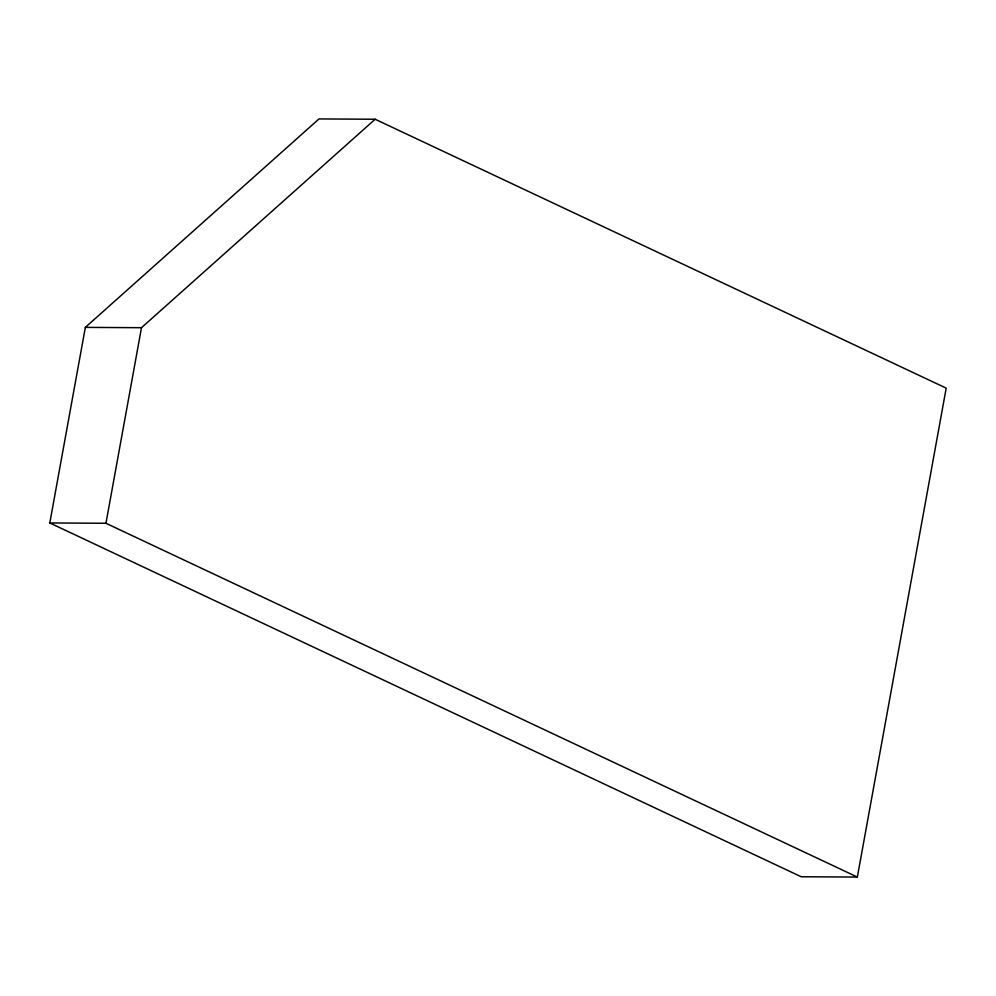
<?xml version="1.0" encoding="UTF-8"?>
<svg xmlns="http://www.w3.org/2000/svg" width="996" height="996" viewBox="0 0 996 996"><rect width="100%" height="100%" fill="white"/><g stroke="black" fill="none" stroke-linecap="round" stroke-linejoin="round"><path stroke-width="1.49" d="M49.8 522.95L85.345 327.385L318.994 118.935L375.143 119.246L946.2 388.129L857.344 877.065L801.195 876.754L49.8 522.95L105.95 523.274L857.344 877.065M105.95 523.274L141.494 327.696L375.143 119.246M85.345 327.385L141.494 327.696"/></g></svg>
